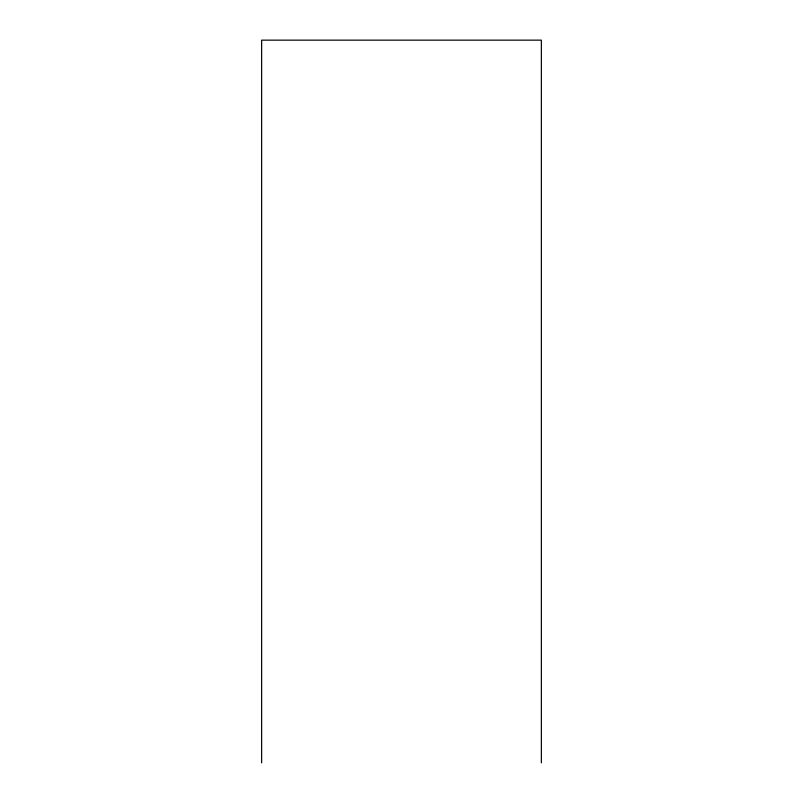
<?xml version="1.0" encoding="UTF-8"?>
<svg xmlns="http://www.w3.org/2000/svg" width="803" height="803" viewBox="0 0 803 803"><rect width="100%" height="100%" fill="white"/><g stroke="black" fill="none" stroke-linecap="round" stroke-linejoin="round"><path stroke-width="1.2" d="M541.363 762.85L541.363 40.15L261.637 40.15L261.637 762.85"/></g></svg>
